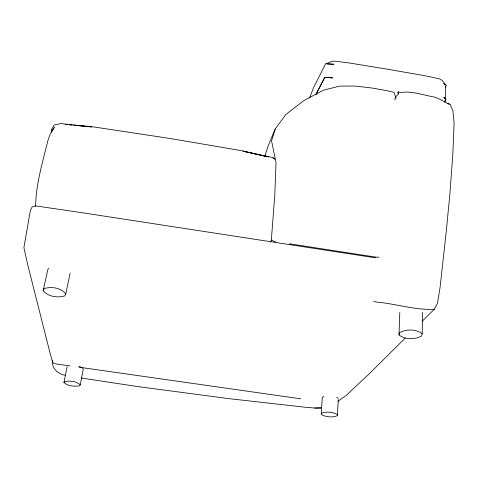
<?xml version="1.0" encoding="UTF-8"?>
<svg xmlns="http://www.w3.org/2000/svg" width="478" height="478" viewBox="0 0 478 478"><rect width="100%" height="100%" fill="white"/><g stroke="black" fill="none" stroke-linecap="round" stroke-linejoin="round"><path stroke-width="0.72" d="M337.354 415.693L337.36 414.51C332.598 411.916 326.295 411.307 321.258 413.404L321.33 414.587C326.092 417.133 332.312 417.718 337.354 415.693L338.281 399.536M445.645 86.53L445.61 99.245L443.721 97.154L446.04 99.239L444.594 102.023M399.799 312.516L399.005 334.947C405.147 339.864 414.826 339.619 421.596 336.052L422.194 333.853L422.51 312.337M35.635 206.126C35.898 184.036 42.596 162.687 47.675 141.363C49.204 136.403 51.015 131.492 54.378 127.459L51.415 132.149L51.367 129.747L54.128 125.003L60.766 123.581L91.591 126.939L78.512 125.684M321.258 413.404L322.315 397.248L323.875 396.531M270.524 242.107L271.325 240.111L274.79 195.215L276.021 162.645L271.552 140.861L275.37 128.743L285.766 114.583L303.638 100.715L323.325 90.252L339.595 86.106L354.963 86.052L371.765 87.982L386.063 90.533L393.908 92.326L396.16 98.438M52.777 360.454C50.931 368.496 58.645 374.208 65.629 375.427M67.093 366.698L63.938 382.525C67.912 386.182 74.21 386.618 79.36 385.842L80.262 384.832L83.286 369.01M399.005 334.947L399.441 332.754C406.186 329.025 416.099 328.78 422.194 333.853M394.816 99.89L395.318 97.404L398.437 93.927L397.971 92.29L398.288 91.657L400.433 92.607C411.731 90.569 423.454 95.259 434.604 97.082C439.658 98.844 444.158 101.647 448.806 104.168L450.228 104.234L450.796 105.005L451.089 106.994L452.851 110.167L454.1 122.948L452.845 153.904L449.935 193.542L446.309 230.94L440.023 287.78L437.472 303.297L434.287 309.242L422.194 321.246M48.541 268.218L47.77 269.843L43.181 290.612C47.973 296.695 57.485 298.075 64.626 295.954L65.773 293.958L70.099 273.183M264.937 155.792L267.895 146.597L275.089 129.179M309.601 98.044L313.55 87.677L325.703 63.688L333.781 64.273L327.328 63.992M43.181 290.612L44.197 288.569C51.337 286.34 61.094 287.708 65.773 293.958M445.382 87.337L446.38 85.359L443.769 83.244L445.221 85.186M315.928 94.405L324.759 77.322L332.706 77.902L324.825 77.364L316.024 94.333M63.938 382.525L64.769 381.492C69.931 380.685 76.331 381.097 80.262 384.832M326.127 63.699L331.403 61.519L334.415 61.118L349.376 62.994L386.833 69.095L424.213 75.608L439.372 78.798L442.24 80.418L444.994 84.11M405.362 337.946L369.07 373.957L346.18 395.431L337.994 401.227M378.94 256.967L377.984 257.325L373.623 256.776L289.453 243.798M434.287 309.242C414.755 310.318 395.479 303.56 376.067 302.06L373.73 301.206M81.403 378.032L136.756 386.439L228.167 398.556L305.729 407.292L314.709 408.033L321.204 407.931M314.709 408.033L320.696 407.985M65.48 124.411L67.703 124.603M69.191 124.728L72.16 124.985M73.648 125.111L92.206 126.706L171.106 138.656L242.788 150.875L268.361 156.945M65.432 124.429L67.613 124.639M69.788 124.848L71.246 124.985M74.15 125.266L76.331 125.475M70.033 365.927L56.78 364.057L53.697 363.358L52.711 362.258L50.208 353.714L27.503 263.856L23.9 247.616L30.461 210.003L32.253 206.825L35.987 205.946L82.365 212.758L375.63 257.839M78.864 367.17L300.787 398.825M447.229 103.475L449.338 103.947M266.15 156.467L243.027 151.239L270.948 157.137L272.508 157.537L274.229 158.738M271.325 240.111L275.752 241.91M78.906 366.268L80.776 367.074M274.91 158.977L273.075 157.943L274.796 159.144M336.679 397.355L338.293 398.282M82.025 367.612L82.861 368.544M397.971 92.29L398.437 93.927M445.311 100.517L444.636 101.832L445.311 100.517"/></g></svg>
